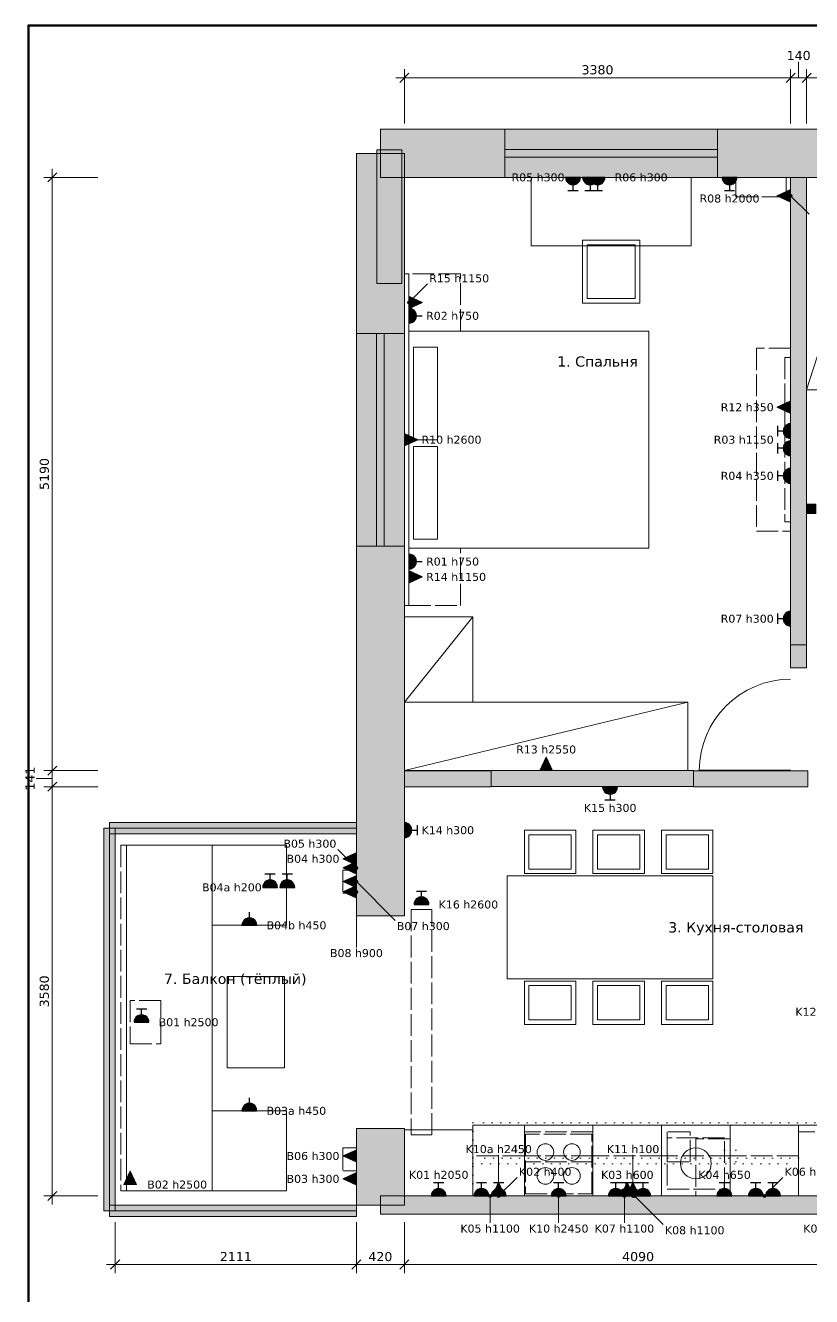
# Model space of a CAD drawing. Header units: millimetres. Extents: x 974 to 29450, y 51 to 20750.
# Drawn here: x 974 to 7853, y 9630 to 20750 of the extents above; entities that cross this region are included whole.
import ezdxf
from ezdxf.enums import TextEntityAlignment as Align

# ---------------------------------------------------------------- set-up
doc = ezdxf.new("R2010")
doc.units = ezdxf.units.MM
doc.linetypes.add('DASHED', pattern=[1.524, 1.27, -0.254])
doc.linetypes.add('DOT', pattern=[0.508, 0, -0.508])
for name, color, linetype in [('AR-NEW', 5, 'CONTINUOUS'), ('AR-WALLS', 7, 'CONTINUOUS'), ('DIM', 7, 'CONTINUOUS'), ('EL-SOCKET', 6, 'CONTINUOUS'), ('FRAME', 7, 'CONTINUOUS'), ('FURN', 8, 'CONTINUOUS'), ('TEXT', 7, 'CONTINUOUS')]:
    doc.layers.add(name, color=color, linetype=linetype)
doc.styles.add('GOST', font='DejaVuSans.ttf')

msp = doc.modelspace()

# ---------------------------------------------------------------- hatches: boundary and pattern name
at = {"layer": 'AR-NEW', "true_color": 0xc4c4c4}
h = msp.add_hatch(color=7, dxfattribs=at)
h.dxf.hatch_style = 1
h.paths.add_polyline_path([(7810, 16481), (7810, 16561), (7890, 16561), (7890, 16481), (7810, 16481)])
h = msp.add_hatch(color=7, dxfattribs=at)
h.dxf.hatch_style = 1
h.paths.add_polyline_path([(7810, 15131), (7810, 15330), (7670, 15330), (7670, 15131), (7810, 15131)])
h = msp.add_hatch(color=7, dxfattribs=at)
h.dxf.hatch_style = 1
h.paths.add_polyline_path([(6820, 14091), (6820, 14231), (5050, 14231), (5050, 14091), (6820, 14091)])
at = {"layer": 'AR-WALLS', "true_color": 0x9a9a9a}
h = msp.add_hatch(color=7, dxfattribs=at)
h.dxf.hatch_style = 1
h.paths.add_polyline_path([(4080, 19841), (5170, 19841), (5170, 19421), (4080, 19421), (4080, 19841)])
at = {"layer": 'AR-WALLS', "true_color": 0xffffff}
h = msp.add_hatch(color=7, dxfattribs=at)
h.dxf.hatch_style = 1
h.paths.add_polyline_path([(5170, 19421), (7030, 19421), (7030, 19841), (5170, 19841)])
at = {"layer": 'AR-WALLS', "true_color": 0x9a9a9a}
h = msp.add_hatch(color=7, dxfattribs=at)
h.dxf.hatch_style = 1
h.paths.add_polyline_path([(7030, 19421), (7030, 19841), (8810, 19841), (8810, 19421), (7030, 19421)])
h = msp.add_hatch(color=7, dxfattribs=at)
h.dxf.hatch_style = 1
h.paths.add_polyline_path([(4290, 19631), (4290, 18056), (3870, 18056), (3870, 19631), (4290, 19631)])
h = msp.add_hatch(color=7, dxfattribs=at)
h.dxf.hatch_style = 1
h.paths.add_polyline_path([(4269, 18491), (4269, 19661), (4050, 19661), (4050, 18491), (4269, 18491)])
h = msp.add_hatch(color=7, dxfattribs=at)
h.dxf.hatch_style = 1
h.paths.add_polyline_path([(7670, 19421), (7810, 19421), (7810, 15330), (7670, 15330), (7670, 19421)])
at = {"layer": 'AR-WALLS', "true_color": 0xffffff}
h = msp.add_hatch(color=7, dxfattribs=at)
h.dxf.hatch_style = 1
h.paths.add_polyline_path([(3870, 16196), (4290, 16196), (4290, 18056), (3870, 18056)])
at = {"layer": 'AR-WALLS', "true_color": 0x9a9a9a}
h = msp.add_hatch(color=7, dxfattribs=at)
h.dxf.hatch_style = 1
h.paths.add_polyline_path([(3870, 16196), (4290, 16196), (4290, 12960), (3870, 12960), (3870, 16196)])
h = msp.add_hatch(color=7, dxfattribs=at)
h.dxf.hatch_style = 1
h.paths.add_polyline_path([(4290, 14090), (4290, 14230), (5050, 14230), (5050, 14090), (4290, 14090)])
h = msp.add_hatch(color=7, dxfattribs=at)
h.dxf.hatch_style = 1
h.paths.add_polyline_path([(7820, 14230), (7820, 14090), (6820, 14090), (6820, 14230), (7820, 14230)])
at = {"layer": 'AR-WALLS', "true_color": 0xffffff}
h = msp.add_hatch(color=7, dxfattribs=at)
h.dxf.hatch_style = 1
h.paths.add_polyline_path([(1659, 10380), (1759, 10380), (1759, 13728), (1659, 13728)])
h = msp.add_hatch(color=7, dxfattribs=at)
h.dxf.hatch_style = 1
h.paths.add_polyline_path([(1709, 13678), (3870, 13678), (3870, 13778), (1709, 13778)])
at = {"layer": 'AR-WALLS', "true_color": 0x9a9a9a}
h = msp.add_hatch(color=7, dxfattribs=at)
h.dxf.hatch_style = 1
h.paths.add_polyline_path([(3870, 10430), (3870, 11100), (4290, 11100), (4290, 10430), (3870, 10430)])
h = msp.add_hatch(color=7, dxfattribs=at)
h.dxf.hatch_style = 1
h.paths.add_polyline_path([(10280, 10350), (10280, 10510), (4080, 10510), (4080, 10350), (10280, 10350)])
at = {"layer": 'AR-WALLS', "true_color": 0xffffff}
h = msp.add_hatch(color=7, dxfattribs=at)
h.dxf.hatch_style = 1
h.paths.add_polyline_path([(1709, 10330), (3870, 10330), (3870, 10430), (1709, 10430)])
at = {"layer": 'EL-SOCKET', "true_color": 0xffffff}
h = msp.add_hatch(color=7, dxfattribs=at)
h.dxf.hatch_style = 1
h.paths.add_polyline_path([(5700, 19421), (5702, 19404), (5709, 19389), (5719, 19375), (5732, 19365), (5748, 19358), (5765, 19356), (5782, 19358), (5798, 19365), (5811, 19375), (5821, 19389), (5828, 19404), (5830, 19421)])
h = msp.add_hatch(color=7, dxfattribs=at)
h.dxf.hatch_style = 1
h.paths.add_polyline_path([(5850, 19421), (5852, 19404), (5859, 19389), (5869, 19375), (5882, 19365), (5898, 19358), (5915, 19356), (5932, 19358), (5948, 19365), (5961, 19375), (5971, 19389), (5978, 19404), (5980, 19421)])
h = msp.add_hatch(color=7, dxfattribs=at)
h.dxf.hatch_style = 1
h.paths.add_polyline_path([(5915, 19421), (5917, 19404), (5924, 19389), (5934, 19375), (5948, 19365), (5963, 19358), (5980, 19356), (5997, 19358), (6013, 19365), (6026, 19375), (6036, 19389), (6043, 19404), (6045, 19421)])
h = msp.add_hatch(color=7, dxfattribs=at)
h.dxf.hatch_style = 1
h.paths.add_polyline_path([(7070, 19421), (7072, 19404), (7079, 19389), (7089, 19375), (7102, 19365), (7118, 19358), (7135, 19356), (7152, 19358), (7168, 19365), (7181, 19375), (7191, 19389), (7198, 19404), (7200, 19421)])
at = {"layer": 'EL-SOCKET', "true_color": 0x8e44ad}
h = msp.add_hatch(color=7, dxfattribs=at)
h.dxf.hatch_style = 1
h.paths.add_polyline_path([(7550, 19260), (7670, 19205), (7670, 19315)])
h = msp.add_hatch(color=7, dxfattribs=at)
h.dxf.hatch_style = 1
h.paths.add_polyline_path([(4450, 18326), (4330, 18381), (4330, 18271)])
at = {"layer": 'EL-SOCKET', "true_color": 0xffffff}
h = msp.add_hatch(color=7, dxfattribs=at)
h.dxf.hatch_style = 1
h.paths.add_polyline_path([(4330, 18145), (4347, 18147), (4362, 18154), (4376, 18164), (4386, 18178), (4393, 18193), (4395, 18210), (4393, 18227), (4386, 18242), (4376, 18256), (4362, 18266), (4347, 18273), (4330, 18275)])
at = {"layer": 'EL-SOCKET', "true_color": 0x8e44ad}
h = msp.add_hatch(color=7, dxfattribs=at)
h.dxf.hatch_style = 1
h.paths.add_polyline_path([(7550, 17410), (7670, 17355), (7670, 17465)])
at = {"layer": 'EL-SOCKET', "true_color": 0xffffff}
h = msp.add_hatch(color=7, dxfattribs=at)
h.dxf.hatch_style = 1
h.paths.add_polyline_path([(7670, 17266), (7653, 17264), (7638, 17257), (7624, 17247), (7614, 17233), (7607, 17218), (7605, 17201), (7607, 17184), (7614, 17168), (7624, 17155), (7638, 17145), (7653, 17138), (7670, 17136)])
at = {"layer": 'EL-SOCKET', "true_color": 0x8e44ad}
h = msp.add_hatch(color=7, dxfattribs=at)
h.dxf.hatch_style = 1
h.paths.add_polyline_path([(4410, 17126), (4290, 17181), (4290, 17071)])
at = {"layer": 'EL-SOCKET', "true_color": 0xffffff}
h = msp.add_hatch(color=7, dxfattribs=at)
h.dxf.hatch_style = 1
h.paths.add_polyline_path([(7670, 17116), (7653, 17114), (7638, 17107), (7624, 17097), (7614, 17083), (7607, 17068), (7605, 17051), (7607, 17034), (7614, 17018), (7624, 17005), (7638, 16995), (7653, 16988), (7670, 16986)])
h = msp.add_hatch(color=7, dxfattribs=at)
h.dxf.hatch_style = 1
h.paths.add_polyline_path([(7670, 16875), (7653, 16873), (7638, 16866), (7624, 16856), (7614, 16842), (7607, 16827), (7605, 16810), (7607, 16793), (7614, 16778), (7624, 16764), (7638, 16754), (7653, 16747), (7670, 16745)])
h = msp.add_hatch(color=7, dxfattribs=at)
h.dxf.hatch_style = 1
h.paths.add_polyline_path([(4330, 15995), (4347, 15997), (4362, 16004), (4376, 16014), (4386, 16028), (4393, 16043), (4395, 16060), (4393, 16077), (4386, 16093), (4376, 16106), (4362, 16116), (4347, 16123), (4330, 16125)])
at = {"layer": 'EL-SOCKET', "true_color": 0x8e44ad}
h = msp.add_hatch(color=7, dxfattribs=at)
h.dxf.hatch_style = 1
h.paths.add_polyline_path([(4450, 15926), (4330, 15981), (4330, 15871)])
at = {"layer": 'EL-SOCKET', "true_color": 0xffffff}
h = msp.add_hatch(color=7, dxfattribs=at)
h.dxf.hatch_style = 1
h.paths.add_polyline_path([(7670, 15625), (7653, 15623), (7638, 15616), (7624, 15606), (7614, 15592), (7607, 15577), (7605, 15560), (7607, 15543), (7614, 15528), (7624, 15514), (7638, 15504), (7653, 15497), (7670, 15495)])
at = {"layer": 'EL-SOCKET', "true_color": 0x8e44ad}
h = msp.add_hatch(color=7, dxfattribs=at)
h.dxf.hatch_style = 1
h.paths.add_polyline_path([(5530, 14351), (5475, 14231), (5585, 14231)])
at = {"layer": 'EL-SOCKET', "true_color": 0xffffff}
h = msp.add_hatch(color=7, dxfattribs=at)
h.dxf.hatch_style = 1
h.paths.add_polyline_path([(6025, 14090), (6027, 14073), (6034, 14058), (6044, 14044), (6058, 14034), (6073, 14027), (6090, 14025), (6107, 14027), (6122, 14034), (6136, 14044), (6146, 14058), (6153, 14073), (6155, 14090)])
h = msp.add_hatch(color=7, dxfattribs=at)
h.dxf.hatch_style = 1
h.paths.add_polyline_path([(4290, 13645), (4307, 13647), (4323, 13654), (4336, 13664), (4346, 13678), (4353, 13693), (4355, 13710), (4353, 13727), (4346, 13742), (4336, 13756), (4323, 13766), (4307, 13773), (4290, 13775)])
at = {"layer": 'EL-SOCKET', "true_color": 0x8e44ad}
h = msp.add_hatch(color=7, dxfattribs=at)
h.dxf.hatch_style = 1
h.paths.add_polyline_path([(3750, 13460), (3870, 13405), (3870, 13515)])
h = msp.add_hatch(color=7, dxfattribs=at)
h.dxf.hatch_style = 1
h.paths.add_polyline_path([(3750, 13380), (3870, 13325), (3870, 13435)])
at = {"layer": 'EL-SOCKET', "true_color": 0xffffff}
h = msp.add_hatch(color=7, dxfattribs=at)
h.dxf.hatch_style = 1
h.paths.add_polyline_path([(3180, 13210), (3178, 13227), (3171, 13242), (3161, 13256), (3148, 13266), (3132, 13273), (3115, 13275), (3098, 13273), (3083, 13266), (3069, 13256), (3059, 13242), (3052, 13227), (3050, 13210)])
h = msp.add_hatch(color=7, dxfattribs=at)
h.dxf.hatch_style = 1
h.paths.add_polyline_path([(3330, 13210), (3328, 13227), (3321, 13242), (3311, 13256), (3298, 13266), (3282, 13273), (3265, 13275), (3248, 13273), (3233, 13266), (3219, 13256), (3209, 13242), (3202, 13227), (3200, 13210)])
at = {"layer": 'EL-SOCKET', "true_color": 0x8e44ad}
h = msp.add_hatch(color=7, dxfattribs=at)
h.dxf.hatch_style = 1
h.paths.add_polyline_path([(3750, 13260), (3870, 13205), (3870, 13315)])
h = msp.add_hatch(color=7, dxfattribs=at)
h.dxf.hatch_style = 1
h.paths.add_polyline_path([(3750, 13170), (3870, 13115), (3870, 13225)])
at = {"layer": 'EL-SOCKET', "true_color": 0xffffff}
h = msp.add_hatch(color=7, dxfattribs=at)
h.dxf.hatch_style = 1
h.paths.add_polyline_path([(4505, 13060), (4503, 13077), (4496, 13092), (4486, 13106), (4472, 13116), (4457, 13123), (4440, 13125), (4423, 13123), (4408, 13116), (4394, 13106), (4384, 13092), (4377, 13077), (4375, 13060)])
h = msp.add_hatch(color=7, dxfattribs=at)
h.dxf.hatch_style = 1
h.paths.add_polyline_path([(2999, 12878), (2997, 12895), (2990, 12910), (2980, 12924), (2966, 12934), (2951, 12941), (2934, 12943), (2917, 12941), (2902, 12934), (2888, 12924), (2878, 12910), (2871, 12895), (2869, 12878)])
h = msp.add_hatch(color=7, dxfattribs=at)
h.dxf.hatch_style = 1
h.paths.add_polyline_path([(2055, 12030), (2053, 12047), (2046, 12063), (2036, 12076), (2022, 12086), (2007, 12093), (1990, 12095), (1973, 12093), (1958, 12086), (1944, 12076), (1934, 12063), (1927, 12047), (1925, 12030)])
h = msp.add_hatch(color=7, dxfattribs=at)
h.dxf.hatch_style = 1
h.paths.add_polyline_path([(2999, 11255), (2997, 11272), (2990, 11288), (2980, 11301), (2966, 11311), (2951, 11318), (2934, 11320), (2917, 11318), (2902, 11311), (2888, 11301), (2878, 11288), (2871, 11272), (2869, 11255)])
at = {"layer": 'EL-SOCKET', "true_color": 0x8e44ad}
h = msp.add_hatch(color=7, dxfattribs=at)
h.dxf.hatch_style = 1
h.paths.add_polyline_path([(3750, 10860), (3870, 10805), (3870, 10915)])
h = msp.add_hatch(color=7, dxfattribs=at)
h.dxf.hatch_style = 1
h.paths.add_polyline_path([(1890, 10730), (1835, 10610), (1945, 10610)])
h = msp.add_hatch(color=7, dxfattribs=at)
h.dxf.hatch_style = 1
h.paths.add_polyline_path([(3750, 10660), (3870, 10605), (3870, 10715)])
at = {"layer": 'EL-SOCKET', "true_color": 0xffffff}
h = msp.add_hatch(color=7, dxfattribs=at)
h.dxf.hatch_style = 1
h.paths.add_polyline_path([(4655, 10510), (4653, 10527), (4646, 10543), (4636, 10556), (4622, 10566), (4607, 10573), (4590, 10575), (4573, 10573), (4558, 10566), (4544, 10556), (4534, 10543), (4527, 10527), (4525, 10510)])
h = msp.add_hatch(color=7, dxfattribs=at)
h.dxf.hatch_style = 1
h.paths.add_polyline_path([(5030, 10510), (5028, 10527), (5021, 10543), (5011, 10556), (4998, 10566), (4982, 10573), (4965, 10575), (4948, 10573), (4932, 10566), (4919, 10556), (4909, 10543), (4902, 10527), (4900, 10510)])
h = msp.add_hatch(color=7, dxfattribs=at)
h.dxf.hatch_style = 1
h.paths.add_polyline_path([(5180, 10510), (5178, 10527), (5171, 10543), (5161, 10556), (5148, 10566), (5132, 10573), (5115, 10575), (5098, 10573), (5082, 10566), (5069, 10556), (5059, 10543), (5052, 10527), (5050, 10510)])
h = msp.add_hatch(color=7, dxfattribs=at)
h.dxf.hatch_style = 1
h.paths.add_polyline_path([(5180, 10510), (5178, 10527), (5171, 10543), (5161, 10556), (5148, 10566), (5132, 10573), (5115, 10575), (5098, 10573), (5082, 10566), (5069, 10556), (5059, 10543), (5052, 10527), (5050, 10510)])
at = {"layer": 'EL-SOCKET', "true_color": 0x8e44ad}
h = msp.add_hatch(color=7, dxfattribs=at)
h.dxf.hatch_style = 1
h.paths.add_polyline_path([(5115, 10630), (5060, 10510), (5170, 10510)])
at = {"layer": 'EL-SOCKET', "true_color": 0xffffff}
h = msp.add_hatch(color=7, dxfattribs=at)
h.dxf.hatch_style = 1
h.paths.add_polyline_path([(5705, 10510), (5703, 10527), (5696, 10543), (5686, 10556), (5672, 10566), (5657, 10573), (5640, 10575), (5623, 10573), (5608, 10566), (5594, 10556), (5584, 10543), (5577, 10527), (5575, 10510)])
h = msp.add_hatch(color=7, dxfattribs=at)
h.dxf.hatch_style = 1
h.paths.add_polyline_path([(6205, 10510), (6203, 10527), (6196, 10543), (6186, 10556), (6172, 10566), (6157, 10573), (6140, 10575), (6123, 10573), (6108, 10566), (6094, 10556), (6084, 10543), (6077, 10527), (6075, 10510)])
h = msp.add_hatch(color=7, dxfattribs=at)
h.dxf.hatch_style = 1
h.paths.add_polyline_path([(6295, 10510), (6293, 10527), (6286, 10543), (6276, 10556), (6263, 10566), (6247, 10573), (6230, 10575), (6213, 10573), (6198, 10566), (6184, 10556), (6174, 10543), (6167, 10527), (6165, 10510)])
at = {"layer": 'EL-SOCKET', "true_color": 0x8e44ad}
h = msp.add_hatch(color=7, dxfattribs=at)
h.dxf.hatch_style = 1
h.paths.add_polyline_path([(6240, 10630), (6185, 10510), (6295, 10510)])
at = {"layer": 'EL-SOCKET', "true_color": 0xffffff}
h = msp.add_hatch(color=7, dxfattribs=at)
h.dxf.hatch_style = 1
h.paths.add_polyline_path([(6355, 10510), (6353, 10527), (6346, 10543), (6336, 10556), (6322, 10566), (6307, 10573), (6290, 10575), (6273, 10573), (6258, 10566), (6244, 10556), (6234, 10543), (6227, 10527), (6225, 10510)])
at = {"layer": 'EL-SOCKET', "true_color": 0x8e44ad}
h = msp.add_hatch(color=7, dxfattribs=at)
h.dxf.hatch_style = 1
h.paths.add_polyline_path([(6290, 10630), (6235, 10510), (6345, 10510)])
at = {"layer": 'EL-SOCKET', "true_color": 0xffffff}
h = msp.add_hatch(color=7, dxfattribs=at)
h.dxf.hatch_style = 1
h.paths.add_polyline_path([(6445, 10510), (6443, 10527), (6436, 10543), (6426, 10556), (6412, 10566), (6397, 10573), (6380, 10575), (6363, 10573), (6348, 10566), (6334, 10556), (6324, 10543), (6317, 10527), (6315, 10510)])
at = {"layer": 'EL-SOCKET', "true_color": 0x8e44ad}
h = msp.add_hatch(color=7, dxfattribs=at)
h.dxf.hatch_style = 1
h.paths.add_polyline_path([(7155, 10510), (7153, 10527), (7146, 10543), (7136, 10556), (7123, 10566), (7107, 10573), (7090, 10575), (7073, 10573), (7058, 10566), (7044, 10556), (7034, 10543), (7027, 10527), (7025, 10510)])
at = {"layer": 'EL-SOCKET', "true_color": 0xffffff}
h = msp.add_hatch(color=7, dxfattribs=at)
h.dxf.hatch_style = 1
h.paths.add_polyline_path([(7430, 10510), (7428, 10527), (7421, 10543), (7411, 10556), (7398, 10566), (7382, 10573), (7365, 10575), (7348, 10573), (7332, 10566), (7319, 10556), (7309, 10543), (7302, 10527), (7300, 10510)])
h = msp.add_hatch(color=7, dxfattribs=at)
h.dxf.hatch_style = 1
h.paths.add_polyline_path([(7580, 10510), (7578, 10527), (7571, 10543), (7561, 10556), (7548, 10566), (7532, 10573), (7515, 10575), (7498, 10573), (7482, 10566), (7469, 10556), (7459, 10543), (7452, 10527), (7450, 10510)])
at = {"layer": 'TEXT', "true_color": 0x8e44ad}
h = msp.add_hatch(color=7, dxfattribs=at)
h.dxf.hatch_style = 1
edge = h.paths.add_edge_path()
edge.add_arc((7670, 19260), 12.5, 0, 360)
h = msp.add_hatch(color=7, dxfattribs=at)
h.dxf.hatch_style = 1
edge = h.paths.add_edge_path()
edge.add_arc((4330, 18326), 12.5, 0, 360)
h = msp.add_hatch(color=7, dxfattribs=at)
h.dxf.hatch_style = 1
edge = h.paths.add_edge_path()
edge.add_arc((3870, 13380), 12.5, 0, 360)
h = msp.add_hatch(color=7, dxfattribs=at)
h.dxf.hatch_style = 1
edge = h.paths.add_edge_path()
edge.add_arc((3870, 13260), 12.5, 0, 360)
h = msp.add_hatch(color=7, dxfattribs=at)
h.dxf.hatch_style = 1
edge = h.paths.add_edge_path()
edge.add_arc((3870, 13170), 12.5, 0, 360)
h = msp.add_hatch(color=7, dxfattribs=at)
h.dxf.hatch_style = 1
edge = h.paths.add_edge_path()
edge.add_arc((5040, 10510), 12.5, 0, 360)
h = msp.add_hatch(color=7, dxfattribs=at)
h.dxf.hatch_style = 1
edge = h.paths.add_edge_path()
edge.add_arc((5115, 10510), 12.5, 0, 360)
h = msp.add_hatch(color=7, dxfattribs=at)
h.dxf.hatch_style = 1
edge = h.paths.add_edge_path()
edge.add_arc((5115, 10510), 12.5, 0, 360)
h = msp.add_hatch(color=7, dxfattribs=at)
h.dxf.hatch_style = 1
edge = h.paths.add_edge_path()
edge.add_arc((5640, 10510), 12.5, 0, 360)
h = msp.add_hatch(color=7, dxfattribs=at)
h.dxf.hatch_style = 1
edge = h.paths.add_edge_path()
edge.add_arc((6215, 10510), 12.5, 0, 360)
h = msp.add_hatch(color=7, dxfattribs=at)
h.dxf.hatch_style = 1
edge = h.paths.add_edge_path()
edge.add_arc((6290, 10510), 12.5, 0, 360)
h = msp.add_hatch(color=7, dxfattribs=at)
h.dxf.hatch_style = 1
edge = h.paths.add_edge_path()
edge.add_arc((6305, 10510), 12.5, 0, 360)
h = msp.add_hatch(color=7, dxfattribs=at)
h.dxf.hatch_style = 1
edge = h.paths.add_edge_path()
edge.add_arc((7440, 10510), 12.5, 0, 360)

# ---------------------------------------------------------------- linework, layer by layer
at = {"layer": 'AR-NEW', "lineweight": 15, "true_color": 0x7f7f7f}
for points in [[(7810, 16481), (7810, 16561), (7890, 16561), (7890, 16481), (7810, 16481)], [(7810, 15131), (7810, 15330), (7670, 15330), (7670, 15131), (7810, 15131)], [(6820, 14091), (6820, 14231), (5050, 14231), (5050, 14091), (6820, 14091)]]:
    msp.add_lwpolyline(points, close=True, dxfattribs=at)
at = {"layer": 'AR-WALLS', "lineweight": 15, "true_color": 0x7f7f7f}
for points in [[(4080, 19841), (5170, 19841), (5170, 19421), (4080, 19421), (4080, 19841)], [(7030, 19421), (7030, 19841), (8810, 19841), (8810, 19421), (7030, 19421)], [(4290, 19631), (4290, 18056), (3870, 18056), (3870, 19631), (4290, 19631)], [(4269, 18491), (4269, 19661), (4050, 19661), (4050, 18491), (4269, 18491)], [(7670, 19421), (7810, 19421), (7810, 15330), (7670, 15330), (7670, 19421)], [(3870, 16196), (4290, 16196), (4290, 12960), (3870, 12960), (3870, 16196)], [(4290, 14090), (4290, 14230), (5050, 14230), (5050, 14090), (4290, 14090)], [(7820, 14230), (7820, 14090), (6820, 14090), (6820, 14230), (7820, 14230)], [(3870, 10430), (3870, 11100), (4290, 11100), (4290, 10430), (3870, 10430)], [(10280, 10350), (10280, 10510), (4080, 10510), (4080, 10350), (10280, 10350)]]:
    msp.add_lwpolyline(points, close=True, dxfattribs=at)
at = {"layer": 'AR-WALLS', "lineweight": 20, "true_color": 0x9a9a9a}
for points in [[(5170, 19421), (7030, 19421), (7030, 19841), (5170, 19841)], [(3870, 16196), (4290, 16196), (4290, 18056), (3870, 18056)], [(1659, 10380), (1759, 10380), (1759, 13728), (1659, 13728)], [(1709, 13678), (3870, 13678), (3870, 13778), (1709, 13778)], [(1709, 10330), (3870, 10330), (3870, 10430), (1709, 10430)]]:
    msp.add_lwpolyline(points, close=True, dxfattribs=at)
at = {"layer": 'AR-WALLS', "lineweight": 15, "true_color": 0x9a9a9a}
for points in [[(5170, 19665), (7030, 19665)], [(5170, 19597), (7030, 19597)], [(4046, 16196), (4046, 18056)], [(4114, 16196), (4114, 18056)], [(1709, 10380), (1709, 13728)], [(1709, 13728), (3870, 13728)], [(1709, 10380), (3870, 10380)]]:
    msp.add_lwpolyline(points, dxfattribs=at)
at = {"layer": 'AR-WALLS', "lineweight": 35, "true_color": 0x9a9a9a}
msp.add_lwpolyline([(7670, 14231), (6870, 14231)], dxfattribs=at)
at = {"layer": 'AR-WALLS', "lineweight": 15, "true_color": 0x9a9a9a}
msp.add_arc((7670, 14231), 800, 90, 180, dxfattribs=at)
at = {"layer": 'DIM', "color": 7, "lineweight": 15}
for points in [[(4290, 19892), (4290, 20367)], [(7670, 19892), (7670, 20367)], [(7810, 19892), (7810, 20367)], [(4215, 20292), (12035, 20292)], [(1209, 10435), (1209, 19496)], [(1609, 19421), (1134, 19421)], [(1609, 14231), (1134, 14231)], [(1609, 14090), (1134, 14090)], [(1609, 10510), (1134, 10510)], [(1759, 10280), (1759, 9835)], [(3870, 10280), (3870, 9835)], [(4290, 10280), (4290, 9835)], [(1684, 9910), (10435, 9910)]]:
    msp.add_lwpolyline(points, dxfattribs=at)
at = {"layer": 'DIM', "color": 7, "lineweight": 13}
for points in [[(7740, 20292), (7740, 20432)], [(1209, 14161), (1069, 14161)]]:
    msp.add_lwpolyline(points, dxfattribs=at)
at = {"layer": 'DIM', "color": 7, "lineweight": 35}
for points in [[(4250, 20252), (4330, 20332)], [(7630, 20252), (7710, 20332)], [(7770, 20252), (7850, 20332)], [(1169, 19381), (1249, 19461)], [(1169, 14191), (1249, 14271)], [(1169, 14050), (1249, 14130)], [(1169, 10470), (1249, 10550)], [(1719, 9870), (1799, 9950)], [(3830, 9870), (3910, 9950)], [(4250, 9870), (4330, 9950)]]:
    msp.add_lwpolyline(points, dxfattribs=at)
at = {"layer": 'EL-SOCKET', "lineweight": 30, "true_color": 0x8e44ad}
for points in [[(5700, 19421), (5702, 19404), (5709, 19389), (5719, 19375), (5732, 19365), (5748, 19358), (5765, 19356), (5782, 19358), (5798, 19365), (5811, 19375), (5821, 19389), (5828, 19404), (5830, 19421)], [(5850, 19421), (5852, 19404), (5859, 19389), (5869, 19375), (5882, 19365), (5898, 19358), (5915, 19356), (5932, 19358), (5948, 19365), (5961, 19375), (5971, 19389), (5978, 19404), (5980, 19421)], [(5915, 19421), (5917, 19404), (5924, 19389), (5934, 19375), (5948, 19365), (5963, 19358), (5980, 19356), (5997, 19358), (6013, 19365), (6026, 19375), (6036, 19389), (6043, 19404), (6045, 19421)], [(7070, 19421), (7072, 19404), (7079, 19389), (7089, 19375), (7102, 19365), (7118, 19358), (7135, 19356), (7152, 19358), (7168, 19365), (7181, 19375), (7191, 19389), (7198, 19404), (7200, 19421)], [(4330, 18145), (4347, 18147), (4362, 18154), (4376, 18164), (4386, 18178), (4393, 18193), (4395, 18210), (4393, 18227), (4386, 18242), (4376, 18256), (4362, 18266), (4347, 18273), (4330, 18275)], [(7670, 17266), (7653, 17264), (7638, 17257), (7624, 17247), (7614, 17233), (7607, 17218), (7605, 17201), (7607, 17184), (7614, 17168), (7624, 17155), (7638, 17145), (7653, 17138), (7670, 17136)], [(7670, 17116), (7653, 17114), (7638, 17107), (7624, 17097), (7614, 17083), (7607, 17068), (7605, 17051), (7607, 17034), (7614, 17018), (7624, 17005), (7638, 16995), (7653, 16988), (7670, 16986)], [(7670, 16875), (7653, 16873), (7638, 16866), (7624, 16856), (7614, 16842), (7607, 16827), (7605, 16810), (7607, 16793), (7614, 16778), (7624, 16764), (7638, 16754), (7653, 16747), (7670, 16745)], [(4330, 15995), (4347, 15997), (4362, 16004), (4376, 16014), (4386, 16028), (4393, 16043), (4395, 16060), (4393, 16077), (4386, 16093), (4376, 16106), (4362, 16116), (4347, 16123), (4330, 16125)], [(7670, 15625), (7653, 15623), (7638, 15616), (7624, 15606), (7614, 15592), (7607, 15577), (7605, 15560), (7607, 15543), (7614, 15528), (7624, 15514), (7638, 15504), (7653, 15497), (7670, 15495)], [(6025, 14090), (6027, 14073), (6034, 14058), (6044, 14044), (6058, 14034), (6073, 14027), (6090, 14025), (6107, 14027), (6122, 14034), (6136, 14044), (6146, 14058), (6153, 14073), (6155, 14090)], [(4290, 13645), (4307, 13647), (4323, 13654), (4336, 13664), (4346, 13678), (4353, 13693), (4355, 13710), (4353, 13727), (4346, 13742), (4336, 13756), (4323, 13766), (4307, 13773), (4290, 13775)], [(3180, 13210), (3178, 13227), (3171, 13242), (3161, 13256), (3148, 13266), (3132, 13273), (3115, 13275), (3098, 13273), (3083, 13266), (3069, 13256), (3059, 13242), (3052, 13227), (3050, 13210)], [(3330, 13210), (3328, 13227), (3321, 13242), (3311, 13256), (3298, 13266), (3282, 13273), (3265, 13275), (3248, 13273), (3233, 13266), (3219, 13256), (3209, 13242), (3202, 13227), (3200, 13210)], [(4505, 13060), (4503, 13077), (4496, 13092), (4486, 13106), (4472, 13116), (4457, 13123), (4440, 13125), (4423, 13123), (4408, 13116), (4394, 13106), (4384, 13092), (4377, 13077), (4375, 13060)], [(2999, 12878), (2997, 12895), (2990, 12910), (2980, 12924), (2966, 12934), (2951, 12941), (2934, 12943), (2917, 12941), (2902, 12934), (2888, 12924), (2878, 12910), (2871, 12895), (2869, 12878)], [(2055, 12030), (2053, 12047), (2046, 12063), (2036, 12076), (2022, 12086), (2007, 12093), (1990, 12095), (1973, 12093), (1958, 12086), (1944, 12076), (1934, 12063), (1927, 12047), (1925, 12030)], [(2999, 11255), (2997, 11272), (2990, 11288), (2980, 11301), (2966, 11311), (2951, 11318), (2934, 11320), (2917, 11318), (2902, 11311), (2888, 11301), (2878, 11288), (2871, 11272), (2869, 11255)], [(4655, 10510), (4653, 10527), (4646, 10543), (4636, 10556), (4622, 10566), (4607, 10573), (4590, 10575), (4573, 10573), (4558, 10566), (4544, 10556), (4534, 10543), (4527, 10527), (4525, 10510)], [(5030, 10510), (5028, 10527), (5021, 10543), (5011, 10556), (4998, 10566), (4982, 10573), (4965, 10575), (4948, 10573), (4932, 10566), (4919, 10556), (4909, 10543), (4902, 10527), (4900, 10510)], [(5180, 10510), (5178, 10527), (5171, 10543), (5161, 10556), (5148, 10566), (5132, 10573), (5115, 10575), (5098, 10573), (5082, 10566), (5069, 10556), (5059, 10543), (5052, 10527), (5050, 10510)], [(5180, 10510), (5178, 10527), (5171, 10543), (5161, 10556), (5148, 10566), (5132, 10573), (5115, 10575), (5098, 10573), (5082, 10566), (5069, 10556), (5059, 10543), (5052, 10527), (5050, 10510)], [(5705, 10510), (5703, 10527), (5696, 10543), (5686, 10556), (5672, 10566), (5657, 10573), (5640, 10575), (5623, 10573), (5608, 10566), (5594, 10556), (5584, 10543), (5577, 10527), (5575, 10510)], [(6205, 10510), (6203, 10527), (6196, 10543), (6186, 10556), (6172, 10566), (6157, 10573), (6140, 10575), (6123, 10573), (6108, 10566), (6094, 10556), (6084, 10543), (6077, 10527), (6075, 10510)], [(6295, 10510), (6293, 10527), (6286, 10543), (6276, 10556), (6263, 10566), (6247, 10573), (6230, 10575), (6213, 10573), (6198, 10566), (6184, 10556), (6174, 10543), (6167, 10527), (6165, 10510)], [(6355, 10510), (6353, 10527), (6346, 10543), (6336, 10556), (6322, 10566), (6307, 10573), (6290, 10575), (6273, 10573), (6258, 10566), (6244, 10556), (6234, 10543), (6227, 10527), (6225, 10510)], [(6445, 10510), (6443, 10527), (6436, 10543), (6426, 10556), (6412, 10566), (6397, 10573), (6380, 10575), (6363, 10573), (6348, 10566), (6334, 10556), (6324, 10543), (6317, 10527), (6315, 10510)], [(7155, 10510), (7153, 10527), (7146, 10543), (7136, 10556), (7123, 10566), (7107, 10573), (7090, 10575), (7073, 10573), (7058, 10566), (7044, 10556), (7034, 10543), (7027, 10527), (7025, 10510)], [(7430, 10510), (7428, 10527), (7421, 10543), (7411, 10556), (7398, 10566), (7382, 10573), (7365, 10575), (7348, 10573), (7332, 10566), (7319, 10556), (7309, 10543), (7302, 10527), (7300, 10510)], [(7580, 10510), (7578, 10527), (7571, 10543), (7561, 10556), (7548, 10566), (7532, 10573), (7515, 10575), (7498, 10573), (7482, 10566), (7469, 10556), (7459, 10543), (7452, 10527), (7450, 10510)]]:
    msp.add_lwpolyline(points, close=True, dxfattribs=at)
for points in [[(5765, 19356), (5765, 19306)], [(5915, 19356), (5915, 19306)], [(5980, 19356), (5980, 19306)], [(7135, 19356), (7135, 19306)], [(5720, 19306), (5810, 19306)], [(5870, 19306), (5960, 19306)], [(5935, 19306), (6025, 19306)], [(7090, 19306), (7180, 19306)], [(4395, 18210), (4445, 18210)], [(7555, 17246), (7555, 17156)], [(7605, 17201), (7555, 17201)], [(7555, 17096), (7555, 17006)], [(7605, 17051), (7555, 17051)], [(7555, 16855), (7555, 16765)], [(7605, 16810), (7555, 16810)], [(4395, 16060), (4445, 16060)], [(7555, 15605), (7555, 15515)], [(7605, 15560), (7555, 15560)], [(6090, 14025), (6090, 13975)], [(6045, 13975), (6135, 13975)], [(4355, 13710), (4405, 13710)], [(4405, 13665), (4405, 13755)], [(3160, 13325), (3070, 13325)], [(3115, 13275), (3115, 13325)], [(3310, 13325), (3220, 13325)], [(3265, 13275), (3265, 13325)], [(4485, 13175), (4395, 13175)], [(4440, 13125), (4440, 13175)], [(2934, 12943), (2934, 12993)], [(2035, 12145), (1945, 12145)], [(1990, 12095), (1990, 12145)], [(2934, 11320), (2934, 11370)], [(4635, 10625), (4545, 10625)], [(4590, 10575), (4590, 10625)], [(5010, 10625), (4920, 10625)], [(4965, 10575), (4965, 10625)], [(5160, 10625), (5070, 10625)], [(5160, 10625), (5070, 10625)], [(5115, 10575), (5115, 10625)], [(5115, 10575), (5115, 10625)], [(5685, 10625), (5595, 10625)], [(5640, 10575), (5640, 10625)], [(6185, 10625), (6095, 10625)], [(6140, 10575), (6140, 10625)], [(6275, 10625), (6185, 10625)], [(6230, 10575), (6230, 10625)], [(6335, 10625), (6245, 10625)], [(6290, 10575), (6290, 10625)], [(6425, 10625), (6335, 10625)], [(6380, 10575), (6380, 10625)], [(7135, 10625), (7045, 10625)], [(7090, 10575), (7090, 10625)], [(7410, 10625), (7320, 10625)], [(7365, 10575), (7365, 10625)], [(7560, 10625), (7470, 10625)], [(7515, 10575), (7515, 10625)]]:
    msp.add_lwpolyline(points, dxfattribs=at)
at = {"layer": 'EL-SOCKET', "lineweight": 20, "true_color": 0x8e44ad}
for points in [[(7550, 19260), (7670, 19205), (7670, 19315)], [(4450, 18326), (4330, 18381), (4330, 18271)], [(7550, 17410), (7670, 17355), (7670, 17465)], [(4410, 17126), (4290, 17181), (4290, 17071)], [(4450, 15926), (4330, 15981), (4330, 15871)], [(5530, 14351), (5475, 14231), (5585, 14231)], [(3750, 13460), (3870, 13405), (3870, 13515)], [(3750, 13380), (3870, 13325), (3870, 13435)], [(3750, 13260), (3870, 13205), (3870, 13315)], [(3750, 13170), (3870, 13115), (3870, 13225)], [(3750, 10860), (3870, 10805), (3870, 10915)], [(1890, 10730), (1835, 10610), (1945, 10610)], [(3750, 10660), (3870, 10605), (3870, 10715)], [(5115, 10630), (5060, 10510), (5170, 10510)], [(6240, 10630), (6185, 10510), (6295, 10510)], [(6290, 10630), (6235, 10510), (6345, 10510)]]:
    msp.add_lwpolyline(points, close=True, dxfattribs=at)
at = {"layer": 'FRAME', "color": 7, "lineweight": 50}
msp.add_lwpolyline([(1000, 250), (29450, 250), (29450, 20750), (1000, 20750)], close=True, dxfattribs=at)
at = {"layer": 'FURN', "lineweight": 15, "true_color": 0xb8b8b8}
for points in [[(5400, 18821), (6800, 18821), (6800, 19421), (5400, 19421)], [(7810, 17561), (8410, 17561), (8410, 19421), (7810, 19421)], [(5850, 18321), (6350, 18321), (6350, 18871), (5850, 18871)], [(4330, 16176), (6430, 16176), (6430, 18076), (4330, 18076)], [(4290, 14831), (4890, 14831), (4890, 15576), (4290, 15576)], [(4290, 14231), (6770, 14231), (6770, 14831), (4290, 14831)], [(5340, 13330), (5790, 13330), (5790, 13710), (5340, 13710)], [(5940, 13330), (6390, 13330), (6390, 13710), (5940, 13710)], [(6540, 13330), (6990, 13330), (6990, 13710), (6540, 13710)], [(1859, 10555), (2609, 10555), (2609, 13578), (1859, 13578)], [(2609, 12878), (3259, 12878), (3259, 13578), (2609, 13578)], [(5190, 12410), (6990, 12410), (6990, 13310), (5190, 13310)], [(2740, 11630), (3240, 11630), (3240, 12430), (2740, 12430)], [(5340, 12010), (5790, 12010), (5790, 12390), (5340, 12390)], [(5940, 12010), (6390, 12010), (6390, 12390), (5940, 12390)], [(6540, 12010), (6990, 12010), (6990, 12390), (6540, 12390)], [(2609, 10555), (3259, 10555), (3259, 11255), (2609, 11255)], [(4890, 10510), (5340, 10510), (5340, 11130), (4890, 11130)], [(5340, 10510), (5940, 10510), (5940, 11130), (5340, 11130)], [(5940, 10510), (6540, 10510), (6540, 11130), (5940, 11130)], [(6540, 10510), (7140, 10510), (7140, 11130), (6540, 11130)], [(7140, 10510), (7740, 10510), (7740, 11130), (7140, 11130)], [(7740, 10510), (8340, 10510), (8340, 11130), (7740, 11130)], [(4290, 10510), (4890, 10510), (4890, 11090), (4290, 11090)]]:
    msp.add_lwpolyline(points, close=True, dxfattribs=at)
at = {"layer": 'FURN', "linetype": 'DASHED', "lineweight": 15, "ltscale": 150, "true_color": 0xb8b8b8}
for points in [[(7190, 19251), (7630, 19251), (7630, 19421), (7190, 19421)], [(4290, 15676), (4330, 15676), (4330, 18576), (4290, 18576)], [(4330, 18076), (4780, 18076), (4780, 18576), (4330, 18576)], [(7370, 16326), (7670, 16326), (7670, 17926), (7370, 17926)], [(7620, 16406), (7670, 16406), (7670, 17846), (7620, 17846)], [(4330, 15676), (4780, 15676), (4780, 16176), (4330, 16176)], [(1809, 10555), (1859, 10555), (1859, 13578), (1809, 13578)], [(3750, 13160), (3870, 13160), (3870, 13360), (3750, 13360)], [(4350, 11045), (4530, 11045), (4530, 13016), (4350, 13016)], [(1890, 11840), (2160, 11840), (2160, 12220), (1890, 12220)], [(5340, 10510), (5940, 10510), (5940, 11070), (5340, 11070)], [(5350, 10530), (5930, 10530), (5930, 11050), (5350, 11050)], [(6590, 10810), (6790, 10810), (6790, 11070), (6590, 11070)], [(6590, 10570), (7090, 10570), (7090, 11020), (6590, 11020)], [(6840, 10510), (7140, 10510), (7140, 11010), (6840, 11010)], [(7740, 10510), (8340, 10510), (8340, 11070), (7740, 11070)], [(3750, 10730), (3870, 10730), (3870, 10930), (3750, 10930)], [(4890, 10510), (5340, 10510), (5340, 10860), (4890, 10860)], [(5340, 10510), (5940, 10510), (5940, 10860), (5340, 10860)], [(5340, 10510), (5940, 10510), (5940, 10810), (5340, 10810)], [(5940, 10510), (6540, 10510), (6540, 10860), (5940, 10860)], [(6540, 10510), (7140, 10510), (7140, 10860), (6540, 10860)], [(7140, 10510), (7740, 10510), (7740, 10860), (7140, 10860)]]:
    msp.add_lwpolyline(points, close=True, dxfattribs=at)
at = {"layer": 'FURN', "lineweight": 13, "true_color": 0xb8b8b8}
for points in [[(7810, 17561), (8410, 19421)], [(4290, 14831), (4890, 15576)], [(4290, 14231), (6770, 14831)]]:
    msp.add_lwpolyline(points, dxfattribs=at)
for points in [[(5890, 18361), (6310, 18361), (6310, 18831), (5890, 18831)], [(4370, 17126), (4580, 17126), (4580, 17936), (4370, 17936)], [(4370, 16256), (4580, 16256), (4580, 17066), (4370, 17066)], [(5380, 13370), (5750, 13370), (5750, 13670), (5380, 13670)], [(5980, 13370), (6350, 13370), (6350, 13670), (5980, 13670)], [(6580, 13370), (6950, 13370), (6950, 13670), (6580, 13670)], [(5380, 12050), (5750, 12050), (5750, 12350), (5380, 12350)], [(5980, 12050), (6350, 12050), (6350, 12350), (5980, 12350)], [(6580, 12050), (6950, 12050), (6950, 12350), (6580, 12350)]]:
    msp.add_lwpolyline(points, close=True, dxfattribs=at)
at = {"layer": 'FURN', "linetype": 'DOT', "lineweight": 15, "ltscale": 150, "true_color": 0xb8b8b8}
for points in [[(4890, 10510), (8340, 10510), (8340, 11150), (4890, 11150)], [(7090, 10810), (7190, 10810), (7190, 10910), (7090, 10910)], [(4890, 10790), (7740, 10790), (7740, 10840), (4890, 10840)]]:
    msp.add_lwpolyline(points, close=True, dxfattribs=at)
at = {"layer": 'FURN', "lineweight": 13, "true_color": 0xb8b8b8}
for centre, radius in [((5524, 10894), 72.8), ((5756, 10894), 72.8), ((6840, 10795), 135), ((5524, 10686), 72.8), ((5756, 10686), 72.8)]:
    msp.add_circle(centre, radius, dxfattribs=at)
at = {"layer": 'TEXT', "lineweight": 15, "true_color": 0x8e44ad}
for points in [[(7670, 19260), (7832, 19098)], [(4330, 18326), (4492, 18488)], [(3870, 13380), (3708, 13542)], [(3870, 13260), (4209, 12921)], [(3870, 13170), (3870, 12685)], [(5115, 10510), (5115, 10870)], [(6290, 10510), (6290, 10870)], [(5115, 10510), (5277, 10672)], [(7440, 10510), (7602, 10672)], [(5040, 10510), (5040, 10275)], [(5640, 10510), (5640, 10275)], [(6215, 10510), (6215, 10275)], [(6305, 10510), (6555, 10260)]]:
    msp.add_lwpolyline(points, dxfattribs=at)
at = {"layer": 'TEXT', "lineweight": 13, "true_color": 0x8e44ad}
for centre in [(7670, 19260), (4330, 18326), (3870, 13380), (3870, 13260), (3870, 13170), (5040, 10510), (5115, 10510), (5115, 10510), (5640, 10510), (6215, 10510), (6290, 10510), (6305, 10510), (7440, 10510)]:
    msp.add_circle(centre, 12.5, dxfattribs=at)

# ---------------------------------------------------------------- texts
at = {"layer": 'DIM', "color": 7, "style": 'GOST'}
for s, p in [('140', (7740, 20447)), ('3380', (5980, 20322)), ('2111', (2815, 9940)), ('420', (4080, 9940)), ('4090', (6335, 9940))]:
    msp.add_text(s, height=80, dxfattribs=at).set_placement(p, align=Align.CENTER)
for s, p in [('5190', (1179, 16826)), ('141', (1054, 14161)), ('3580', (1179, 12300))]:
    msp.add_text(s, height=80, rotation=90, dxfattribs=at).set_placement(p, align=Align.CENTER)
at = {"layer": 'TEXT', "true_color": 0x8e44ad, "style": 'GOST'}
for s, p in [('R05 h300', (5228, 19386)), ('R06 h300', (6130, 19386)), ('R08 h2000', (6873, 19201)), ('R15 h1150', (4507, 18503)), ('R02 h750', (4480, 18175)), ('R12 h350', (7058, 17375)), ('R10 h2600', (4440, 17091)), ('R03 h1150', (6997, 17091)), ('R04 h350', (7058, 16775)), ('R01 h750', (4480, 16025)), ('R14 h1150', (4480, 15891)), ('R07 h300', (7058, 15525)), ('R13 h2550', (5268, 14381)), ('K15 h300', (5861, 13870)), ('K14 h300', (4440, 13675)), ('B05 h300', (3232, 13557)), ('B04 h300', (3259, 13425)), ('B04a h200', (2520, 13175)), ('K16 h2600', (4590, 13025)), ('B04b h450', (3084, 12843)), ('B07 h300', (4224, 12836)), ('B08 h900', (3639, 12600)), ('K12 h2050', (7711, 12086)), ('B01 h2500', (2140, 11995)), ('B03a h450', (3084, 11220)), ('B06 h300', (3259, 10825)), ('K10a h2450', (4826, 10885)), ('K11 h100', (6061, 10885)), ('B03 h300', (3259, 10625)), ('K01 h2050', (4330, 10660)), ('K02 h400', (5292, 10687)), ('K03 h600', (6011, 10660)), ('K04 h650', (6861, 10660)), ('K06 h1100', (7617, 10687)), ('B02 h2500', (2040, 10575)), ('K05 h1100', (4780, 10190)), ('K10 h2450', (5380, 10190)), ('K07 h1100', (5955, 10190)), ('K08 h1100', (6570, 10175)), ('K09 h2150', (7780, 10190))]:
    msp.add_text(s, height=70, dxfattribs=at).set_placement(p)
for p in [(4360, 18185), (4360, 16035), (2934, 12883), (2934, 11260)]:
    msp.add_text('U', height=50, dxfattribs=at).set_placement(p, align=Align.CENTER)
at = {"layer": 'TEXT', "true_color": 0x555555, "style": 'GOST'}
for s, p in [('1. Спальня', (5980, 17765)), ('3. Кухня-столовая', (7190, 12815)), ('7. Балкон (тёплый)', (2810, 12365))]:
    msp.add_text(s, height=90, dxfattribs=at).set_placement(p, align=Align.CENTER)

doc.saveas('drawing.dxf')
